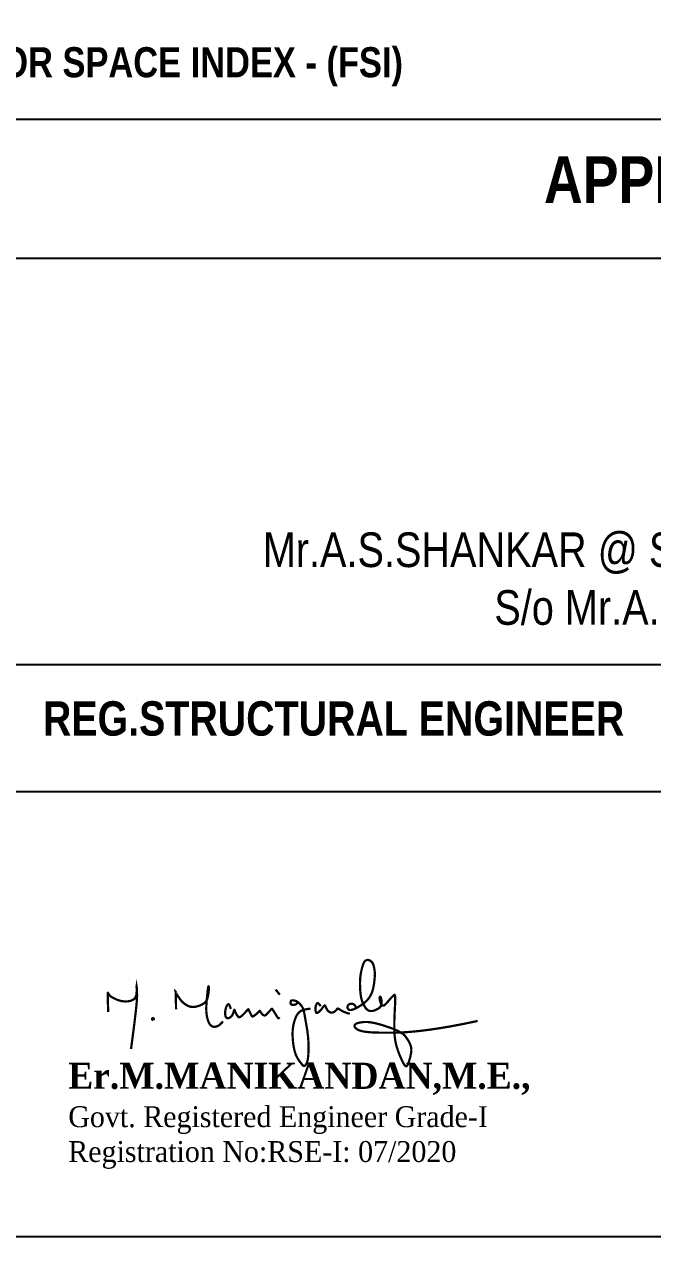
# Model space of a CAD drawing. Header units: metres. Extents: x -1560950 to -1560484, y 42726 to 42890.
# Drawn here: x -1560696.9 to -1560683.07, y 42771.28 to 42797.95 of the extents above; entities that cross this region are included whole.
import ezdxf

# ---------------------------------------------------------------- set-up
doc = ezdxf.new("R2010")
doc.units = ezdxf.units.M
doc.header["$LTSCALE"] = 750
doc.header["$MEASUREMENT"] = 0
doc.layers.get('0').update_dxf_attribs({"lineweight": 5})
doc.styles.add('2', font='swisscb.ttf', dxfattribs={"height": 1.1})
doc.styles.add('SH', font='swissc.ttf', dxfattribs={"height": 10})
doc.styles.get("Standard").update_dxf_attribs({"font": 'arial.ttf'})
doc.styles.add('style1', font='romans.shx', dxfattribs={"width": 0.95, "height": 200})

# ---------------------------------------------------------------- blocks, each defined once
blk = doc.blocks.new('*T1094')
at = {"color": 0, "lineweight": 30}
for q in [(32.704, 0), (0, -30.606)]:
    blk.add_line((0, 0), q, dxfattribs=at)
at = {"color": 0, "linetype": 'ByBlock', "lineweight": -2}
for p, q in [((32.704, 0), (32.704, -30.606)), ((0, -2.442), (32.704, -2.442)), ((17.239, -2.442), (17.239, -30.606)), ((0, -4.689), (32.704, -4.689)), ((0, -6.781), (32.704, -6.781)), ((0, -8.915), (32.704, -8.915)), ((0, -10.973), (32.704, -10.973)), ((22.528, -10.973), (22.528, -25.995)), ((27.67, -10.973), (27.67, -25.995)), ((0, -13.319), (32.704, -13.319)), ((0, -15.512), (32.704, -15.512)), ((0, -17.626), (32.704, -17.626)), ((0, -19.647), (32.704, -19.647)), ((0, -21.669), (32.704, -21.669)), ((0, -23.69), (32.704, -23.69)), ((0, -25.995), (32.704, -25.995)), ((0, -28.3), (32.704, -28.3)), ((0, -30.606), (32.704, -30.606))]:
    blk.add_line(p, q, dxfattribs=at)
at = {"color": 0, "insert": (16.352, -1.221), "char_height": 0.756, "width": 32.6518, "attachment_point": 5, "style": '2'}
blk.add_mtext('{\\fSwis721 Cn BT|b1|i0|c0|p34;AREA DETAILS}', dxfattribs=at)
at = {"color": 1, "style": '2'}
for s, insert, char_height, width, attachment_point in [('{\\fSwis721 Cn BT|b1|i0|c0|p34;\\C7;TOTAL AREA OF THE SITE }', (8.619, -3.565), 0.7182, 17.18702, 5), ('{\\fSwis721 Cn BT|b1|i0|c0|p34;\\C7;IN SQMT}', (24.971, -3.565), 0.7182, 15.41285, 5), ('{\\fSwis721 Cn BT|b1|i0|c0|p34;\\C7;NON FSI(sqmt)}', (25.099, -12.146), 0.7182, 5.09012, 5), ('{\\fSwis721 Cn BT|b1|i0|c0|p34;\\C7;TOTAL (sqmt)}', (30.187, -12.146), 0.7182, 4.98139, 5), ('{\\fSwis721 Cn BT|b1|i0|c0|p34;\\C7;FSI       (sqmt)}', (19.884, -12.146), 0.7182, 5.23748, 5), ('{\\fSwis721 Cn BT|b1|i0|c0|p34;\\C7;PARTICULARS }', (8.619, -12.146), 0.7182, 17.18702, 5), ('{\\fSwis721 LtCn BT|b0|i0|c0|p34;\\C0;AREA OF THE  PRO. BLDG -SF   }', (8.619, -14.415), 0.6615, 17.18702, 5), ('{\\C0;604.43', (25.099, -14.415), 0.6615, 4.92568, 5), ('{\\fSwis721 LtCn BT|b0|i0|c0|p34;\\C0;AREA OF THE  PRO. BLDG -FF  }', (8.619, -16.569), 0.6615, 17.18702, 5), ('{\\C0;604.43', (19.884, -16.569), 0.6615, 5.07304, 5), ('{\\fSwis721 LtCn BT|b0|i0|c0|p34;\\C0;AREA OF THE  PRO. BLDG -SF   }', (8.619, -18.637), 0.6615, 17.18702, 5), ('{\\C0;604.43', (19.884, -18.637), 0.6615, 5.07304, 5), ('{\\fSwis721 LtCn BT|b0|i0|c0|p34;\\C0;AREA OF THE  PRO. BLDG -TF   }', (8.619, -20.658), 0.6615, 17.18702, 5), ('{\\C0;604.43', (19.884, -20.658), 0.6615, 5.07304, 5), ('{\\fSwis721 LtCn BT|b0|i0|c0|p34;\\C0;AREA OF THE  PRO. BLDG -HEAD ROOM }', (8.619, -22.68), 0.6615, 17.18702, 5), ('{\\C7;TOTAL AREA}', (8.619, -24.843), 0.6615, 17.18702, 5), ('{\\C7; PLOT COVERAGE  - (P.C.) %}', (0.225, -27.148), 0.6615, 16.78818, 4), ('{\\fSwis721 LtCn BT|b0|i0|c0|p34;\\C256;42.35}', (24.971, -27.148), 0.6615, 15.19431, 5), ('{\\C7; FLOOR SPACE INDEX - (FSI)}', (0.225, -29.453), 0.6615, 16.78818, 4), ('{\\C256;1.2700}', (24.971, -29.453), 0.756, 15.19431, 5)]:
    blk.add_mtext(s, dxfattribs=dict(at, insert=insert, char_height=char_height, width=width, attachment_point=attachment_point))
at = {"color": 0}
for s, insert, char_height, width, attachment_point in [('{\\fSwis721 Cn BT|b1|i0|c0|p34;     PLR/FMB AREA}', (0.026, -5.735), 0.6615, 17.18702, 4), ('{\\fSwis721 Cn BT|b1|i0|c0|p34;\\C7;1427.00}', (24.971, -5.735), 0.6615, 15.41285, 5), ('{\\fSwis721 Cn BT|b1|i0|c0|p34;     DOCUMENT AREA}', (0.026, -7.848), 0.6615, 17.18702, 4), ('{\\fSwis721 Cn BT|b1|i0|c0|p34;\\C7;1427.00}', (24.971, -7.848), 0.6615, 15.41285, 5), ('{\\fSwis721 Cn BT|b1|i0|c0|p34;\\C7;1426.70}', (24.971, -9.944), 0.6615, 15.41285, 5), ('{\\fSwis721 Cn BT|b1|i0|c0|p34;  \\H1.0933x; SUPER IMPOSED PLOT AREA}', (0.026, -9.944), 0.567, 17.18702, 4), ('{\\fSwis721 Cn BT|b1|i0|c0|p34;\\C7;604.43}', (30.187, -14.415), 0.6615, 4.81694, 5), ('-', (19.884, -14.415), 0.661, 5.07304, 5), ('{\\fSwis721 Cn BT|b1|i0|c0|p34;\\C7;604.43}', (30.187, -16.569), 0.6615, 4.81694, 5), ('-', (25.099, -16.569), 0.661, 4.92568, 5), ('{\\fSwis721 Cn BT|b1|i0|c0|p34;\\C7;604.43}', (30.187, -18.637), 0.6615, 4.81694, 5), ('-', (25.099, -18.637), 0.661, 4.92568, 5), ('{\\fSwis721 Cn BT|b1|i0|c0|p34;\\C7;604.43}', (30.187, -20.658), 0.6615, 4.81694, 5), ('-', (25.099, -20.658), 0.661, 4.92568, 5), ('33.40', (25.099, -22.68), 0.6615, 4.92568, 5), ('{\\fSwis721 Cn BT|b1|i0|c0|p34;\\C7;33.40}', (30.187, -22.68), 0.6615, 4.81694, 5), ('-', (19.884, -22.68), 0.66, 5.07304, 5), ('{\\fSwis721 Cn BT|b1|i0|c0|p34;\\C7;1813.29}', (19.884, -24.843), 0.6615, 5.07304, 5), ('{\\fSwis721 Cn BT|b1|i0|c0|p34;\\C7;637.8300}', (25.099, -24.843), 0.6615, 4.92568, 5), ('{\\fSwis721 Cn BT|b1|i0|c0|p34;\\C7;2451.12}', (30.187, -24.843), 0.6615, 4.81694, 5)]:
    blk.add_mtext(s, dxfattribs=dict(at, insert=insert, char_height=char_height, width=width, attachment_point=attachment_point))

msp = doc.modelspace()

# ---------------------------------------------------------------- linework, layer by layer
at = {"color": 0, "ltscale": 0.25}
msp.add_lwpolyline([(-1560666.65285, 42771.27671), (-1560807.00067, 42771.27671), (-1560807.00067, 42873.80769), (-1560666.65285, 42873.80769)], close=True, dxfattribs=at)
at = {"color": 0, "lineweight": -2, "ltscale": 0.25}
for points in [[(-1560699.35257, 42795.86645), (-1560666.65285, 42795.86645), (-1560666.65285, 42792.8024), (-1560699.35257, 42792.8024)], [(-1560699.35658, 42783.86441), (-1560682.53501, 42783.86441), (-1560682.53501, 42781.06911), (-1560699.35658, 42781.06911)], [(-1560699.35658, 42783.86441), (-1560682.53501, 42783.86441), (-1560682.53501, 42771.27671), (-1560699.35658, 42771.27671)]]:
    msp.add_lwpolyline(points, close=True, dxfattribs=at)
at = {"color": 5, "lineweight": 100, "ltscale": 0.25, "const_width": 0.04923}
for points in [[(-1560689.58921, 42776.29255), (-1560689.60363, 42776.33172), (-1560689.61943, 42776.3604), (-1560689.63616, 42776.38023), (-1560689.65339, 42776.39285), (-1560689.67067, 42776.3999), (-1560689.68757, 42776.403), (-1560689.70369, 42776.40361), (-1560689.7188, 42776.40219), (-1560689.73275, 42776.39886), (-1560689.74539, 42776.39375), (-1560689.75655, 42776.38701), (-1560689.76609, 42776.37877), (-1560689.77385, 42776.36918), (-1560689.7798, 42776.35853), (-1560689.78394, 42776.34717), (-1560689.78626, 42776.33546), (-1560689.78677, 42776.32374), (-1560689.78546, 42776.31237), (-1560689.78234, 42776.30168), (-1560689.77738, 42776.29197), (-1560689.77056, 42776.28345), (-1560689.76184, 42776.27637), (-1560689.75119, 42776.27096), (-1560689.73858, 42776.26746), (-1560689.72399, 42776.2661), (-1560689.7074, 42776.26699), (-1560689.68884, 42776.27018), (-1560689.66833, 42776.27569), (-1560689.64587, 42776.28358), (-1560689.62148, 42776.29387), (-1560689.59519, 42776.30659), (-1560689.5674, 42776.32149), (-1560689.53879, 42776.33812), (-1560689.51004, 42776.35598), (-1560689.48184, 42776.37461), (-1560689.4549, 42776.39353), (-1560689.42989, 42776.41227), (-1560689.407, 42776.43075), (-1560689.38593, 42776.44932), (-1560689.36635, 42776.46831), (-1560689.34792, 42776.48809), (-1560689.33032, 42776.50899), (-1560689.31322, 42776.53138), (-1560689.29651, 42776.55573), (-1560689.28034, 42776.5827), (-1560689.2649, 42776.61293), (-1560689.25038, 42776.64709), (-1560689.23697, 42776.68584), (-1560689.22484, 42776.72983), (-1560689.21416, 42776.77877), (-1560689.20502, 42776.83082), (-1560689.19751, 42776.88398), (-1560689.19174, 42776.93625), (-1560689.18779, 42776.98563), (-1560689.18577, 42777.03012), (-1560689.18563, 42777.06857), (-1560689.1871, 42777.10168), (-1560689.18984, 42777.13038), (-1560689.19352, 42777.15559), (-1560689.19782, 42777.17826), (-1560689.2024, 42777.19929), (-1560689.20706, 42777.21938), (-1560689.21191, 42777.23848), (-1560689.2171, 42777.25643), (-1560689.2228, 42777.27306), (-1560689.22918, 42777.28821), (-1560689.2364, 42777.30172), (-1560689.24454, 42777.31349), (-1560689.25342, 42777.32363), (-1560689.26279, 42777.33235), (-1560689.2724, 42777.3398), (-1560689.282, 42777.34618), (-1560689.29134, 42777.35165), (-1560689.30022, 42777.35638), (-1560689.30868, 42777.36034), (-1560689.31681, 42777.36348), (-1560689.32471, 42777.36575), (-1560689.3325, 42777.3671), (-1560689.34026, 42777.36747), (-1560689.34809, 42777.36682), (-1560689.35592, 42777.36527), (-1560689.36368, 42777.36299), (-1560689.37127, 42777.36012), (-1560689.37859, 42777.35685), (-1560689.38555, 42777.35333), (-1560689.39208, 42777.34967), (-1560689.39823, 42777.34563), (-1560689.40415, 42777.34075), (-1560689.40995, 42777.3346), (-1560689.41578, 42777.32672), (-1560689.42177, 42777.31668), (-1560689.42804, 42777.30406), (-1560689.43461, 42777.28877), (-1560689.44142, 42777.27093), (-1560689.44843, 42777.25065), (-1560689.45557, 42777.22806), (-1560689.46281, 42777.20326), (-1560689.47008, 42777.17637), (-1560689.47726, 42777.14758), (-1560689.48416, 42777.11712), (-1560689.49058, 42777.08521), (-1560689.49635, 42777.05207), (-1560689.50126, 42777.01794), (-1560689.50515, 42776.98304), (-1560689.50797, 42776.94746), (-1560689.50979, 42776.91114), (-1560689.51072, 42776.87404), (-1560689.51084, 42776.8361), (-1560689.51026, 42776.79726), (-1560689.50905, 42776.75748), (-1560689.50719, 42776.71698), (-1560689.50452, 42776.67627), (-1560689.50085, 42776.63589), (-1560689.496, 42776.5964), (-1560689.48981, 42776.55832), (-1560689.48209, 42776.5222), (-1560689.47287, 42776.48841), (-1560689.46251, 42776.45703), (-1560689.45139, 42776.42813), (-1560689.43987, 42776.40179), (-1560689.42835, 42776.37807), (-1560689.41718, 42776.35703), (-1560689.40658, 42776.33864), (-1560689.39639, 42776.32263), (-1560689.38645, 42776.3087), (-1560689.37657, 42776.29658), (-1560689.36657, 42776.28595), (-1560689.35626, 42776.27655), (-1560689.34552, 42776.26816), (-1560689.33428, 42776.26083), (-1560689.32254, 42776.25463), (-1560689.31026, 42776.24964), (-1560689.29743, 42776.24592), (-1560689.28401, 42776.24357), (-1560689.26996, 42776.24263), (-1560689.25521, 42776.24311), (-1560689.23963, 42776.24502), (-1560689.22315, 42776.24835), (-1560689.20565, 42776.25311), (-1560689.18704, 42776.2593), (-1560689.16734, 42776.2669), (-1560689.14711, 42776.27583), (-1560689.12704, 42776.28603), (-1560689.10782, 42776.2974), (-1560689.09014, 42776.30986), (-1560689.07471, 42776.32332), (-1560689.0621, 42776.33772), (-1560689.05227, 42776.35313), (-1560689.04499, 42776.36966), (-1560689.04, 42776.38741), (-1560689.03707, 42776.4065), (-1560689.03595, 42776.42704), (-1560689.0364, 42776.44902), (-1560689.03818, 42776.47165), (-1560689.04108, 42776.49379), (-1560689.04486, 42776.51429), (-1560689.04931, 42776.53201), (-1560689.0542, 42776.54579), (-1560689.0593, 42776.55462), (-1560689.06436, 42776.55857), (-1560689.06915, 42776.55837), (-1560689.07339, 42776.55474), (-1560689.07684, 42776.54839), (-1560689.07924, 42776.54005), (-1560689.08035, 42776.53042), (-1560689.08018, 42776.51977), (-1560689.07888, 42776.5081), (-1560689.07661, 42776.49538), (-1560689.07355, 42776.48161), (-1560689.06985, 42776.46677), (-1560689.06567, 42776.45087), (-1560689.06104, 42776.4343), (-1560689.05588, 42776.41779), (-1560689.05007, 42776.40211), (-1560689.04354, 42776.388), (-1560689.03618, 42776.37622), (-1560689.02791, 42776.3675), (-1560689.01868, 42776.36221), (-1560689.00852, 42776.36029), (-1560688.99749, 42776.36167), (-1560688.98559, 42776.36627), (-1560688.97288, 42776.374), (-1560688.95938, 42776.38479), (-1560688.94516, 42776.39835), (-1560688.93031, 42776.41413), (-1560688.91493, 42776.43154), (-1560688.89913, 42776.45001), (-1560688.88299, 42776.46895), (-1560688.86662, 42776.4878), (-1560688.85022, 42776.50604), (-1560688.8342, 42776.52337), (-1560688.81898, 42776.53945), (-1560688.80497, 42776.55399), (-1560688.79259, 42776.56666), (-1560688.78226, 42776.57715), (-1560688.77414, 42776.58531), (-1560688.76788, 42776.59132), (-1560688.76299, 42776.59542), (-1560688.75904, 42776.59785), (-1560688.75557, 42776.59886), (-1560688.75211, 42776.59868), (-1560688.74839, 42776.59711), (-1560688.74463, 42776.59267), (-1560688.74117, 42776.58364), (-1560688.73832, 42776.5683), (-1560688.7364, 42776.54492), (-1560688.73574, 42776.5118), (-1560688.73655, 42776.46784), (-1560688.73856, 42776.41434), (-1560688.74143, 42776.35317), (-1560688.74479, 42776.28618), (-1560688.74829, 42776.21524), (-1560688.75157, 42776.14222), (-1560688.75428, 42776.06883), (-1560688.75619, 42775.99604), (-1560688.75705, 42775.92459), (-1560688.75665, 42775.85521), (-1560688.75477, 42775.78865), (-1560688.75118, 42775.72564), (-1560688.74567, 42775.66677), (-1560688.73822, 42775.6116), (-1560688.72885, 42775.5593), (-1560688.71757, 42775.50901), (-1560688.70443, 42775.45991), (-1560688.68943, 42775.41114), (-1560688.67266, 42775.36202), (-1560688.65453, 42775.31304), (-1560688.63567, 42775.26534), (-1560688.61667, 42775.22005), (-1560688.59814, 42775.17829), (-1560688.58071, 42775.1412), (-1560688.56494, 42775.10983), (-1560688.55091, 42775.0843), (-1560688.53842, 42775.06415), (-1560688.52724, 42775.0489), (-1560688.51715, 42775.03808), (-1560688.50792, 42775.03122), (-1560688.49933, 42775.02786), (-1560688.49114, 42775.02803), (-1560688.48312, 42775.03213), (-1560688.47501, 42775.04058), (-1560688.46657, 42775.05379), (-1560688.45757, 42775.07219), (-1560688.44776, 42775.09616), (-1560688.43726, 42775.12526), (-1560688.4265, 42775.15824), (-1560688.41597, 42775.19381), (-1560688.40611, 42775.23068), (-1560688.39739, 42775.26755), (-1560688.39028, 42775.30316), (-1560688.38519, 42775.33699), (-1560688.38249, 42775.36951), (-1560688.38251, 42775.40128), (-1560688.38563, 42775.43283), (-1560688.3922, 42775.46469), (-1560688.40255, 42775.49741), (-1560688.41656, 42775.53096), (-1560688.43329, 42775.56447), (-1560688.45173, 42775.59696), (-1560688.47087, 42775.62747), (-1560688.4897, 42775.65501), (-1560688.50723, 42775.67864), (-1560688.52294, 42775.69793), (-1560688.53733, 42775.71362), (-1560688.55105, 42775.72659), (-1560688.56471, 42775.73773), (-1560688.57895, 42775.74791), (-1560688.5944, 42775.75802), (-1560688.61156, 42775.76868), (-1560688.63058, 42775.7799), (-1560688.65156, 42775.79159), (-1560688.67457, 42775.80364), (-1560688.69973, 42775.81595), (-1560688.72711, 42775.82843), (-1560688.75672, 42775.84097), (-1560688.78822, 42775.85351), (-1560688.82123, 42775.86598), (-1560688.85535, 42775.87833), (-1560688.89017, 42775.89049), (-1560688.9253, 42775.90238), (-1560688.96042, 42775.91396), (-1560688.99548, 42775.92517), (-1560689.03053, 42775.93595), (-1560689.06562, 42775.94625), (-1560689.10078, 42775.95601), (-1560689.13607, 42775.96518), (-1560689.17149, 42775.9737), (-1560689.20678, 42775.98143), (-1560689.24159, 42775.9882), (-1560689.27557, 42775.99387), (-1560689.3084, 42775.99826), (-1560689.3397, 42776.00123), (-1560689.36919, 42776.00263), (-1560689.39687, 42776.00259), (-1560689.42291, 42776.00135), (-1560689.44745, 42775.99913), (-1560689.47066, 42775.99617), (-1560689.4927, 42775.99271), (-1560689.51371, 42775.98895), (-1560689.5336, 42775.9849), (-1560689.55216, 42775.98043), (-1560689.5692, 42775.97542), (-1560689.5845, 42775.96975), (-1560689.59785, 42775.96328), (-1560689.60905, 42775.95591), (-1560689.61803, 42775.9477), (-1560689.62481, 42775.93882), (-1560689.62942, 42775.92949), (-1560689.63189, 42775.91988), (-1560689.63223, 42775.9102), (-1560689.63047, 42775.90062), (-1560689.6267, 42775.89123), (-1560689.62103, 42775.88202), (-1560689.6136, 42775.87297), (-1560689.60452, 42775.86406), (-1560689.59392, 42775.85529), (-1560689.58192, 42775.84662), (-1560689.56843, 42775.83809), (-1560689.55306, 42775.82978), (-1560689.53546, 42775.82174), (-1560689.51525, 42775.81407), (-1560689.49204, 42775.80683), (-1560689.46547, 42775.8001), (-1560689.43539, 42775.79394), (-1560689.40199, 42775.78838), (-1560689.36548, 42775.78344), (-1560689.32608, 42775.77916), (-1560689.28401, 42775.77557), (-1560689.23947, 42775.77269), (-1560689.19247, 42775.77051), (-1560689.14259, 42775.76892), (-1560689.08936, 42775.7678), (-1560689.03234, 42775.76704), (-1560688.97106, 42775.76651), (-1560688.90506, 42775.76611), (-1560688.83332, 42775.76594), (-1560688.75353, 42775.7667), (-1560688.66315, 42775.76914), (-1560688.55967, 42775.77403), (-1560688.44056, 42775.78213), (-1560688.3033, 42775.79421), (-1560688.14518, 42775.8112), (-1560687.96288, 42775.83459), (-1560687.753, 42775.86598), (-1560687.5121, 42775.90696), (-1560687.23677, 42775.95911), (-1560686.92359, 42776.02403)], [(-1560695.05182, 42776.22365), (-1560695.05292, 42776.25225), (-1560695.05396, 42776.27952), (-1560695.05494, 42776.30549), (-1560695.05586, 42776.33019), (-1560695.05673, 42776.35365), (-1560695.05755, 42776.37591), (-1560695.05831, 42776.39699), (-1560695.05902, 42776.41693), (-1560695.05969, 42776.43576), (-1560695.0603, 42776.45351), (-1560695.06087, 42776.47021), (-1560695.06139, 42776.4859), (-1560695.06187, 42776.50061), (-1560695.06231, 42776.51436), (-1560695.0627, 42776.52719), (-1560695.06306, 42776.53914), (-1560695.06338, 42776.55023), (-1560695.06365, 42776.5605), (-1560695.0639, 42776.56997), (-1560695.06411, 42776.57868), (-1560695.06428, 42776.58667), (-1560695.06442, 42776.59396), (-1560695.06454, 42776.60058), (-1560695.06462, 42776.60657), (-1560695.06471, 42776.61678), (-1560695.06469, 42776.62483), (-1560695.06459, 42776.63099), (-1560695.06441, 42776.63551), (-1560695.06416, 42776.63864), (-1560695.06386, 42776.64063), (-1560695.06351, 42776.64175), (-1560695.06312, 42776.64224), (-1560695.06141, 42776.64224), (-1560695.05948, 42776.64145), (-1560695.05722, 42776.63966), (-1560695.05453, 42776.63657), (-1560695.05129, 42776.63186), (-1560695.0474, 42776.62524), (-1560695.0426, 42776.61665), (-1560695.03638, 42776.60647), (-1560695.02823, 42776.59509), (-1560695.02327, 42776.58907), (-1560695.01764, 42776.58291), (-1560695.01126, 42776.57665), (-1560695.00408, 42776.57033), (-1560694.99605, 42776.56402), (-1560694.98724, 42776.55772), (-1560694.97773, 42776.55145), (-1560694.96761, 42776.54524), (-1560694.9459, 42776.53305), (-1560694.92281, 42776.52128), (-1560694.89904, 42776.51008), (-1560694.87524, 42776.49959), (-1560694.85157, 42776.48992), (-1560694.82785, 42776.48121), (-1560694.80391, 42776.47355), (-1560694.77955, 42776.46707), (-1560694.75462, 42776.46187), (-1560694.72906, 42776.45804), (-1560694.70306, 42776.45559), (-1560694.67681, 42776.45455), (-1560694.65053, 42776.45493), (-1560694.62439, 42776.45676), (-1560694.59864, 42776.46007), (-1560694.57361, 42776.46496), (-1560694.54967, 42776.47156), (-1560694.53822, 42776.47554), (-1560694.52718, 42776.47999), (-1560694.51659, 42776.48492), (-1560694.50651, 42776.49036), (-1560694.49697, 42776.49632), (-1560694.48801, 42776.50283), (-1560694.47964, 42776.50992), (-1560694.47187, 42776.51765), (-1560694.4647, 42776.52606), (-1560694.45814, 42776.5352), (-1560694.4522, 42776.54512), (-1560694.44688, 42776.55586), (-1560694.4422, 42776.56746), (-1560694.43816, 42776.57997), (-1560694.43477, 42776.59345), (-1560694.43204, 42776.60791), (-1560694.42992, 42776.62322), (-1560694.42834, 42776.63912), (-1560694.42656, 42776.67166), (-1560694.42616, 42776.70345), (-1560694.4263, 42776.71842), (-1560694.42658, 42776.73243), (-1560694.42694, 42776.74522), (-1560694.42729, 42776.75653), (-1560694.4276, 42776.76615), (-1560694.42784, 42776.77407), (-1560694.42801, 42776.78033), (-1560694.4281, 42776.78497), (-1560694.42811, 42776.78803), (-1560694.42805, 42776.78954), (-1560694.42789, 42776.78954), (-1560694.42764, 42776.78808), (-1560694.4273, 42776.78519), (-1560694.42687, 42776.7809), (-1560694.42633, 42776.77526), (-1560694.42569, 42776.76826), (-1560694.42497, 42776.75983), (-1560694.42419, 42776.7499), (-1560694.42337, 42776.73838), (-1560694.42251, 42776.72521), (-1560694.42165, 42776.7103), (-1560694.42079, 42776.69357), (-1560694.41996, 42776.67496), (-1560694.41917, 42776.65438), (-1560694.41844, 42776.63177), (-1560694.41811, 42776.61966), (-1560694.41783, 42776.60683), (-1560694.41768, 42776.59277), (-1560694.41774, 42776.57698), (-1560694.41788, 42776.56827), (-1560694.4181, 42776.55893), (-1560694.41842, 42776.5489), (-1560694.41885, 42776.53811), (-1560694.41939, 42776.52651), (-1560694.42005, 42776.51402), (-1560694.42086, 42776.50057), (-1560694.42181, 42776.48612), (-1560694.42292, 42776.47059), (-1560694.4242, 42776.45391), (-1560694.42565, 42776.43603), (-1560694.4273, 42776.41688), (-1560694.42914, 42776.39639), (-1560694.4312, 42776.3745), (-1560694.43347, 42776.35114), (-1560694.43598, 42776.32626), (-1560694.43872, 42776.29979), (-1560694.44172, 42776.27165), (-1560694.44498, 42776.2418), (-1560694.44851, 42776.21016), (-1560694.45232, 42776.17666), (-1560694.45643, 42776.14126), (-1560694.46083, 42776.10387), (-1560694.46556, 42776.06444), (-1560694.4706, 42776.0229), (-1560694.47599, 42775.97919), (-1560694.48171, 42775.93324), (-1560694.48779, 42775.88499), (-1560694.49097, 42775.85998), (-1560694.49424, 42775.83438), (-1560694.4976, 42775.80816), (-1560694.50106, 42775.78133), (-1560694.50462, 42775.75388), (-1560694.50827, 42775.72579), (-1560694.51203, 42775.69707), (-1560694.51588, 42775.66769), (-1560694.51983, 42775.63766), (-1560694.52389, 42775.60697), (-1560694.52806, 42775.57561), (-1560694.53232, 42775.54356), (-1560694.5367, 42775.51083), (-1560694.54118, 42775.4774), (-1560694.54578, 42775.44327), (-1560694.55048, 42775.40842)], [(-1560693.55918, 42776.28294), (-1560693.55992, 42776.31992), (-1560693.56062, 42776.35444), (-1560693.56128, 42776.3866), (-1560693.5619, 42776.41648), (-1560693.56249, 42776.44417), (-1560693.56304, 42776.46974), (-1560693.56356, 42776.49327), (-1560693.56405, 42776.51487), (-1560693.56451, 42776.5346), (-1560693.56493, 42776.55255), (-1560693.56533, 42776.56882), (-1560693.5657, 42776.58347), (-1560693.56605, 42776.59659), (-1560693.56636, 42776.60828), (-1560693.56693, 42776.62766), (-1560693.56741, 42776.64229), (-1560693.56781, 42776.65283), (-1560693.56814, 42776.65996), (-1560693.56841, 42776.66435), (-1560693.56863, 42776.66667), (-1560693.56881, 42776.6676), (-1560693.56909, 42776.66786), (-1560693.56879, 42776.66643), (-1560693.56728, 42776.66312), (-1560693.56444, 42776.657), (-1560693.55962, 42776.64699), (-1560693.55614, 42776.64013), (-1560693.55175, 42776.63181), (-1560693.54634, 42776.62187), (-1560693.53977, 42776.61013), (-1560693.5319, 42776.59646), (-1560693.52271, 42776.58093), (-1560693.51233, 42776.56396), (-1560693.50087, 42776.54598), (-1560693.47524, 42776.50871), (-1560693.44684, 42776.47258), (-1560693.41661, 42776.4405), (-1560693.38527, 42776.41291), (-1560693.35343, 42776.38949), (-1560693.32171, 42776.36994), (-1560693.2904, 42776.35411), (-1560693.25896, 42776.34228), (-1560693.22675, 42776.33479), (-1560693.19311, 42776.33198), (-1560693.15754, 42776.33391), (-1560693.11967, 42776.34033), (-1560693.07914, 42776.35099), (-1560693.03578, 42776.36567), (-1560692.99156, 42776.38483), (-1560692.9702, 42776.3964), (-1560692.94992, 42776.40944), (-1560692.93114, 42776.42407), (-1560692.91431, 42776.44042), (-1560692.8998, 42776.45857), (-1560692.88757, 42776.47836), (-1560692.87738, 42776.4995), (-1560692.86899, 42776.5217), (-1560692.85659, 42776.56813), (-1560692.84839, 42776.61532), (-1560692.84283, 42776.66093), (-1560692.84091, 42776.6824), (-1560692.83954, 42776.70257), (-1560692.83868, 42776.72114), (-1560692.83833, 42776.73781), (-1560692.83845, 42776.75228), (-1560692.83903, 42776.76426), (-1560692.84001, 42776.77366), (-1560692.84134, 42776.78049), (-1560692.84294, 42776.78475), (-1560692.84475, 42776.78647), (-1560692.84671, 42776.78564), (-1560692.84875, 42776.7823), (-1560692.85082, 42776.77643), (-1560692.85287, 42776.76799), (-1560692.85497, 42776.75669), (-1560692.85718, 42776.74225), (-1560692.85956, 42776.72436), (-1560692.86218, 42776.70274), (-1560692.8651, 42776.67709), (-1560692.86839, 42776.64711), (-1560692.87211, 42776.61258), (-1560692.87613, 42776.574), (-1560692.88025, 42776.53243), (-1560692.88423, 42776.4889), (-1560692.89091, 42776.4002), (-1560692.89316, 42776.35712), (-1560692.89438, 42776.31628), (-1560692.89442, 42776.27842), (-1560692.89336, 42776.24343), (-1560692.89128, 42776.21103), (-1560692.88829, 42776.18094), (-1560692.88447, 42776.1529), (-1560692.87995, 42776.12663), (-1560692.86912, 42776.07831), (-1560692.85623, 42776.03471), (-1560692.84894, 42776.01475), (-1560692.84106, 42775.99609), (-1560692.83253, 42775.97879), (-1560692.82333, 42775.96288), (-1560692.81342, 42775.94843), (-1560692.80276, 42775.93551), (-1560692.79123, 42775.92422), (-1560692.77872, 42775.91468), (-1560692.7651, 42775.90702), (-1560692.75026, 42775.90135), (-1560692.73409, 42775.8978), (-1560692.71645, 42775.89648), (-1560692.69724, 42775.89753), (-1560692.67649, 42775.90133), (-1560692.65436, 42775.90849), (-1560692.63101, 42775.91961), (-1560692.60659, 42775.93531), (-1560692.59404, 42775.94507), (-1560692.58129, 42775.95621), (-1560692.56835, 42775.96879), (-1560692.55525, 42775.98291), (-1560692.54201, 42775.99864), (-1560692.52864, 42776.01604)], [(-1560691.36869, 42776.71575), (-1560691.2769, 42776.6037)], [(-1560690.89186, 42776.45265), (-1560690.94504, 42776.47127), (-1560690.98313, 42776.47932), (-1560691.00879, 42776.47895), (-1560691.02464, 42776.47227), (-1560691.03334, 42776.46142), (-1560691.03753, 42776.44853), (-1560691.03964, 42776.4356), (-1560691.04036, 42776.42349), (-1560691.03939, 42776.4124), (-1560691.03644, 42776.40255), (-1560691.03123, 42776.39418), (-1560691.02346, 42776.38748), (-1560691.01286, 42776.38267), (-1560690.99971, 42776.3798), (-1560690.98488, 42776.37874), (-1560690.96926, 42776.37935), (-1560690.95373, 42776.3815), (-1560690.9392, 42776.38504), (-1560690.92655, 42776.38983), (-1560690.91633, 42776.39569), (-1560690.90834, 42776.40229), (-1560690.90228, 42776.40929), (-1560690.89784, 42776.41636), (-1560690.89474, 42776.42315), (-1560690.89267, 42776.42932), (-1560690.89132, 42776.43457), (-1560690.89031, 42776.4387), (-1560690.88922, 42776.44155), (-1560690.88766, 42776.44298), (-1560690.88523, 42776.44282), (-1560690.88151, 42776.44093), (-1560690.87614, 42776.43715), (-1560690.86914, 42776.43155), (-1560690.86078, 42776.42429), (-1560690.85132, 42776.41554), (-1560690.84102, 42776.40548), (-1560690.83016, 42776.39427), (-1560690.81899, 42776.38208), (-1560690.80774, 42776.36877), (-1560690.79656, 42776.3538), (-1560690.78562, 42776.33665), (-1560690.77507, 42776.31677), (-1560690.76507, 42776.29361), (-1560690.75578, 42776.26664), (-1560690.74724, 42776.23548), (-1560690.73922, 42776.20018), (-1560690.73143, 42776.16086), (-1560690.72359, 42776.11763), (-1560690.71542, 42776.0706), (-1560690.70663, 42776.01989), (-1560690.69705, 42775.96561), (-1560690.68699, 42775.90783), (-1560690.67696, 42775.84662), (-1560690.66746, 42775.78203), (-1560690.659, 42775.71414), (-1560690.65208, 42775.64299), (-1560690.64717, 42775.56875), (-1560690.64448, 42775.49279), (-1560690.64399, 42775.41735), (-1560690.64567, 42775.34468), (-1560690.64952, 42775.27704), (-1560690.6555, 42775.21669), (-1560690.6636, 42775.16585), (-1560690.67357, 42775.12538), (-1560690.68485, 42775.09417), (-1560690.69682, 42775.07101), (-1560690.70892, 42775.05464), (-1560690.72054, 42775.04383), (-1560690.73109, 42775.03734), (-1560690.74029, 42775.03423), (-1560690.7487, 42775.03447), (-1560690.75708, 42775.03815), (-1560690.76616, 42775.0454), (-1560690.77668, 42775.05633), (-1560690.78939, 42775.07105), (-1560690.80486, 42775.08964), (-1560690.82266, 42775.11186), (-1560690.84193, 42775.13739), (-1560690.86183, 42775.16589), (-1560690.8815, 42775.19702), (-1560690.9001, 42775.23045), (-1560690.91681, 42775.26584), (-1560690.93137, 42775.30299), (-1560690.94397, 42775.34177), (-1560690.9548, 42775.38206), (-1560690.96408, 42775.42374), (-1560690.97199, 42775.46671), (-1560690.97875, 42775.51083), (-1560690.98446, 42775.55585), (-1560690.98904, 42775.6013), (-1560690.99241, 42775.64669), (-1560690.99449, 42775.69152), (-1560690.99519, 42775.73529), (-1560690.99444, 42775.77753), (-1560690.99219, 42775.81784), (-1560690.98854, 42775.85628), (-1560690.98359, 42775.89297), (-1560690.97748, 42775.92803), (-1560690.97032, 42775.96161), (-1560690.96223, 42775.99382), (-1560690.95334, 42776.02477), (-1560690.94371, 42776.05434), (-1560690.9334, 42776.08232), (-1560690.92248, 42776.10849), (-1560690.91099, 42776.13264), (-1560690.899, 42776.15456), (-1560690.88655, 42776.17404), (-1560690.87367, 42776.19111), (-1560690.8603, 42776.20604), (-1560690.8464, 42776.2191), (-1560690.83192, 42776.23054), (-1560690.81683, 42776.24064), (-1560690.80107, 42776.24967), (-1560690.78388, 42776.25789), (-1560690.76314, 42776.2656), (-1560690.7366, 42776.27307), (-1560690.70201, 42776.28058), (-1560690.65709, 42776.28843), (-1560690.5996, 42776.29689)], [(-1560690.37644, 42776.34989), (-1560690.40008, 42776.38254), (-1560690.41876, 42776.40339), (-1560690.43332, 42776.41431), (-1560690.44463, 42776.41711), (-1560690.45354, 42776.41365), (-1560690.46089, 42776.40576), (-1560690.46748, 42776.3952), (-1560690.47357, 42776.38287), (-1560690.47902, 42776.36908), (-1560690.48371, 42776.35414), (-1560690.48752, 42776.33837), (-1560690.49032, 42776.32209), (-1560690.49199, 42776.30559), (-1560690.4925, 42776.28922), (-1560690.49198, 42776.27332), (-1560690.49058, 42776.25827), (-1560690.48844, 42776.2444), (-1560690.48572, 42776.23209), (-1560690.48256, 42776.2217), (-1560690.47906, 42776.21349), (-1560690.47512, 42776.20746), (-1560690.47061, 42776.2035), (-1560690.46538, 42776.20151), (-1560690.4593, 42776.2014), (-1560690.45223, 42776.20305), (-1560690.44404, 42776.20639), (-1560690.43477, 42776.21138), (-1560690.42456, 42776.21805), (-1560690.41357, 42776.2264), (-1560690.40193, 42776.23647), (-1560690.3898, 42776.24828), (-1560690.37732, 42776.26183), (-1560690.3647, 42776.27685), (-1560690.35224, 42776.29261), (-1560690.34028, 42776.30833), (-1560690.32911, 42776.32325), (-1560690.31906, 42776.3366), (-1560690.31043, 42776.34759), (-1560690.30346, 42776.35566), (-1560690.29795, 42776.36102), (-1560690.29361, 42776.36405), (-1560690.29016, 42776.36516), (-1560690.28731, 42776.36476), (-1560690.28477, 42776.36323), (-1560690.28228, 42776.36096), (-1560690.27969, 42776.35802), (-1560690.27698, 42776.35432), (-1560690.27411, 42776.34974), (-1560690.27104, 42776.34418), (-1560690.26773, 42776.33753), (-1560690.26414, 42776.32968), (-1560690.26022, 42776.32066), (-1560690.25586, 42776.31074), (-1560690.25095, 42776.30019), (-1560690.24539, 42776.28928), (-1560690.23906, 42776.27829), (-1560690.23186, 42776.26749), (-1560690.22375, 42776.25714), (-1560690.21488, 42776.2474), (-1560690.2055, 42776.23842), (-1560690.19582, 42776.23035), (-1560690.18607, 42776.22334), (-1560690.17649, 42776.21753), (-1560690.16728, 42776.21306), (-1560690.15843, 42776.20993), (-1560690.14978, 42776.20809), (-1560690.14117, 42776.20745), (-1560690.13243, 42776.20794), (-1560690.12341, 42776.20948), (-1560690.11394, 42776.21201), (-1560690.10401, 42776.21546), (-1560690.09377, 42776.2198), (-1560690.08342, 42776.22499), (-1560690.07314, 42776.23101), (-1560690.06312, 42776.23782), (-1560690.05356, 42776.24537), (-1560690.0446, 42776.25359), (-1560690.03634, 42776.26214), (-1560690.02882, 42776.27062), (-1560690.0221, 42776.27863), (-1560690.01624, 42776.28578), (-1560690.01127, 42776.29168), (-1560690.00722, 42776.29594), (-1560690.00343, 42776.29825), (-1560689.99887, 42776.29838), (-1560689.9925, 42776.29607), (-1560689.98327, 42776.2911), (-1560689.97013, 42776.2832), (-1560689.95204, 42776.27216), (-1560689.92843, 42776.25823), (-1560689.89946, 42776.24244), (-1560689.86536, 42776.22591), (-1560689.82634, 42776.20972), (-1560689.78264, 42776.19499), (-1560689.73448, 42776.18281)], [(-1560692.35449, 42776.28743), (-1560692.3691, 42776.33497), (-1560692.38188, 42776.36648), (-1560692.39313, 42776.38463), (-1560692.40317, 42776.3921), (-1560692.41231, 42776.39157), (-1560692.42086, 42776.38572), (-1560692.42909, 42776.37699), (-1560692.43701, 42776.36621), (-1560692.44452, 42776.35359), (-1560692.45151, 42776.33933), (-1560692.45789, 42776.32363), (-1560692.46356, 42776.3067), (-1560692.46842, 42776.28873), (-1560692.47242, 42776.27002), (-1560692.47554, 42776.25092), (-1560692.47775, 42776.23178), (-1560692.47905, 42776.21294), (-1560692.47939, 42776.19476), (-1560692.47878, 42776.17757), (-1560692.4772, 42776.16158), (-1560692.4747, 42776.14688), (-1560692.4713, 42776.13353), (-1560692.46704, 42776.12161), (-1560692.46194, 42776.11119), (-1560692.45604, 42776.10235), (-1560692.44934, 42776.09517), (-1560692.44179, 42776.08973), (-1560692.43333, 42776.08612), (-1560692.42391, 42776.08444), (-1560692.41349, 42776.08476), (-1560692.40201, 42776.08718), (-1560692.38955, 42776.09174), (-1560692.37651, 42776.09839), (-1560692.36333, 42776.10706), (-1560692.35046, 42776.11769), (-1560692.33834, 42776.13021), (-1560692.3274, 42776.14455), (-1560692.31798, 42776.16052), (-1560692.30999, 42776.17749), (-1560692.30326, 42776.19472), (-1560692.2976, 42776.21148), (-1560692.29285, 42776.22704), (-1560692.28883, 42776.24065), (-1560692.28537, 42776.25168), (-1560692.28235, 42776.25995), (-1560692.27964, 42776.26551), (-1560692.27714, 42776.26837), (-1560692.27473, 42776.26857), (-1560692.27231, 42776.26612), (-1560692.26975, 42776.26107), (-1560692.26693, 42776.25369), (-1560692.26371, 42776.24435), (-1560692.25995, 42776.23342), (-1560692.25552, 42776.22128), (-1560692.25026, 42776.20831), (-1560692.24406, 42776.19488), (-1560692.23702, 42776.18137), (-1560692.22945, 42776.16817), (-1560692.22168, 42776.15563), (-1560692.21401, 42776.14415), (-1560692.20677, 42776.1341), (-1560692.20026, 42776.12585), (-1560692.19458, 42776.11952), (-1560692.18951, 42776.1149), (-1560692.1848, 42776.11175), (-1560692.18023, 42776.10983), (-1560692.17555, 42776.1089), (-1560692.17053, 42776.10872), (-1560692.16499, 42776.10917), (-1560692.15892, 42776.11033), (-1560692.15232, 42776.1123), (-1560692.1452, 42776.11521), (-1560692.13754, 42776.11917), (-1560692.12935, 42776.12428), (-1560692.12062, 42776.13064), (-1560692.11132, 42776.13823), (-1560692.10141, 42776.14703), (-1560692.09085, 42776.15701), (-1560692.07959, 42776.16814), (-1560692.0676, 42776.18041), (-1560692.05491, 42776.19371), (-1560692.04185, 42776.20763), (-1560692.02891, 42776.22161), (-1560692.01653, 42776.23512), (-1560692.00519, 42776.24761), (-1560691.99535, 42776.25855), (-1560691.98741, 42776.26742), (-1560691.98128, 42776.27413), (-1560691.97661, 42776.27875), (-1560691.97304, 42776.28139), (-1560691.97021, 42776.28214), (-1560691.96777, 42776.28108), (-1560691.96537, 42776.27831), (-1560691.96278, 42776.27393), (-1560691.95991, 42776.26801), (-1560691.95665, 42776.26065), (-1560691.95289, 42776.25193), (-1560691.94854, 42776.24195), (-1560691.94348, 42776.23079), (-1560691.93778, 42776.21868), (-1560691.93164, 42776.20602), (-1560691.9253, 42776.19323), (-1560691.91899, 42776.1807), (-1560691.91295, 42776.16885), (-1560691.9074, 42776.15809), (-1560691.90244, 42776.1487), (-1560691.89785, 42776.14077), (-1560691.8934, 42776.13433), (-1560691.88887, 42776.12945), (-1560691.884, 42776.12618), (-1560691.87858, 42776.12455), (-1560691.8724, 42776.1246), (-1560691.86537, 42776.12631), (-1560691.85743, 42776.12964), (-1560691.84852, 42776.13454), (-1560691.83856, 42776.14099), (-1560691.82748, 42776.14894), (-1560691.81531, 42776.1583), (-1560691.80245, 42776.16871), (-1560691.78942, 42776.17971), (-1560691.77675, 42776.19085), (-1560691.76497, 42776.20168), (-1560691.7546, 42776.21175), (-1560691.74611, 42776.22065), (-1560691.73942, 42776.22827), (-1560691.73422, 42776.23463), (-1560691.73018, 42776.23975), (-1560691.72698, 42776.24367), (-1560691.7243, 42776.24642), (-1560691.72182, 42776.24802), (-1560691.71938, 42776.2485), (-1560691.71693, 42776.24788), (-1560691.71442, 42776.24619), (-1560691.71178, 42776.24344), (-1560691.70898, 42776.23966), (-1560691.70595, 42776.23488), (-1560691.70265, 42776.22918), (-1560691.69902, 42776.22273), (-1560691.69502, 42776.21572), (-1560691.6906, 42776.2083), (-1560691.68569, 42776.20067), (-1560691.68026, 42776.19299), (-1560691.67429, 42776.18542), (-1560691.66787, 42776.17812), (-1560691.66107, 42776.17124), (-1560691.65397, 42776.16493), (-1560691.64666, 42776.15933), (-1560691.63922, 42776.1546), (-1560691.63172, 42776.15086), (-1560691.62424, 42776.14816), (-1560691.61684, 42776.14654), (-1560691.6096, 42776.14604), (-1560691.60258, 42776.1467), (-1560691.59584, 42776.14857), (-1560691.58942, 42776.15166), (-1560691.58309, 42776.15601), (-1560691.5766, 42776.16161), (-1560691.56967, 42776.16846), (-1560691.56203, 42776.17657), (-1560691.55342, 42776.18595), (-1560691.54362, 42776.19656), (-1560691.53289, 42776.20808), (-1560691.52168, 42776.22008), (-1560691.51043, 42776.23209), (-1560691.49959, 42776.2437), (-1560691.4896, 42776.25444), (-1560691.4809, 42776.26389), (-1560691.47354, 42776.27191), (-1560691.46736, 42776.2785), (-1560691.46218, 42776.28371), (-1560691.45781, 42776.28755), (-1560691.4541, 42776.29004), (-1560691.45084, 42776.29122), (-1560691.44771, 42776.29082), (-1560691.44419, 42776.28832), (-1560691.43975, 42776.28319), (-1560691.43389, 42776.27488), (-1560691.42609, 42776.26287), (-1560691.41583, 42776.24661), (-1560691.40311, 42776.22632), (-1560691.38874, 42776.20334), (-1560691.37358, 42776.17915), (-1560691.35853, 42776.15519), (-1560691.34445, 42776.13292), (-1560691.33221, 42776.11382), (-1560691.32228, 42776.09906), (-1560691.31409, 42776.08916), (-1560691.30691, 42776.08454), (-1560691.30003, 42776.0856), (-1560691.2927, 42776.09275), (-1560691.28421, 42776.10641)], [(-1560694.0545, 42776.05257), (-1560694.04984, 42776.05817), (-1560694.04765, 42776.06503), (-1560694.04798, 42776.07199), (-1560694.05083, 42776.07792), (-1560694.0558, 42776.08222), (-1560694.06219, 42776.08476), (-1560694.06929, 42776.08536), (-1560694.07632, 42776.08396), (-1560694.08238, 42776.08064), (-1560694.08659, 42776.07552), (-1560694.08812, 42776.06882), (-1560694.08688, 42776.06151), (-1560694.0831, 42776.0549), (-1560694.07702, 42776.05031), (-1560694.06934, 42776.04844), (-1560694.06138, 42776.04923)]]:
    msp.add_lwpolyline(points, dxfattribs=at)

# ---------------------------------------------------------------- block references
msp.add_blockref('*T1094', (-1560699.35658, 42826.47205))

# ---------------------------------------------------------------- texts
at = {"color": 0, "lineweight": -2, "ltscale": 0.05, "attachment_point": 1, "style": 'SH'}
for s, insert, char_height, width in [('{\\fSwis721 Cn BT|b1|i0|c0|p34;APPLICANT\\P\\fSwis721 Cn BT|b0|i0|c0|p34;\\C7;\\P\\P}\\P                                                 ', (-1560685.46378, 42795.05176), 1.0317961, 54.1996534), ('{\\C7;  Mr.A.S.SHANKAR @ SHANKAR A SHANTHARAJU\\P                       S/o Mr.A.S.SHANTHARAJU^I\\P\\P}\\P                                                 ', (-1560692.13701, 42786.7734), 0.7619417, 34.6877782), ('{\\fSwis721 Cn BT|b1|i0|c0|p34;REG.STRUCTURAL ENGINEER\\P\\fSwis721 Cn BT|b0|i0|c0|p34;\\C7;\\P\\P}\\P                                                 ', (-1560696.48968, 42783.05778), 0.756, 41.3007326)]:
    msp.add_mtext(s, dxfattribs=dict(at, insert=insert, char_height=char_height, width=width))
at = {"color": 0, "lineweight": 20, "insert": (-1560695.93186, 42775.10613), "char_height": 0.5297698, "width": 25.5888721, "attachment_point": 1, "style": 'style1'}
msp.add_mtext('\\A1;{\\fTimes New Roman|b1|i0|c0|p18;\\H1.0851x;Er.M.MANIKANDAN,M.E.,\\H0.69995x;\\P\\fTimes New Roman|b0|i0|c0|p18;\\H1.1429x;Govt. Registered Engineer Grade-I\\PRegistration No:RSE-I: 07/2020}', dxfattribs=at)

doc.saveas('drawing.dxf')
